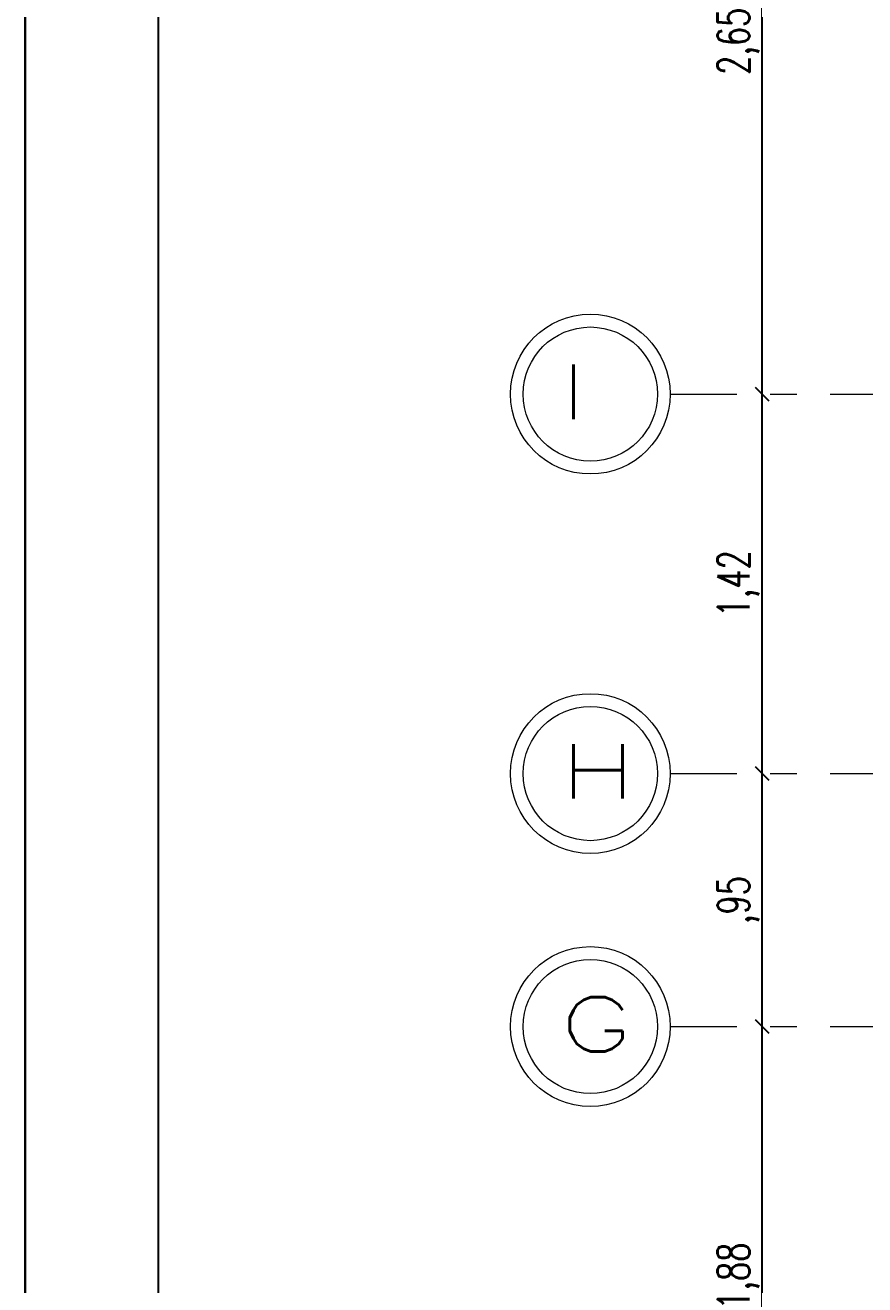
# Model space of a CAD drawing. Header units: metres. Extents: x -50 to 76, y -61 to 14.
# Drawn here: x -50.038 to -46.885, y -1.92 to 2.81 of the extents above; entities that cross this region are included whole.
import ezdxf

# ---------------------------------------------------------------- set-up
doc = ezdxf.new("R2010")
doc.units = ezdxf.units.M
doc.header["$MEASUREMENT"] = 0
doc.linetypes.add('CENTERX2', pattern=[4, 2.5, -0.5, 0.5, -0.5])
doc.linetypes.add('DASHDOT2', pattern=[0.5, 0.25, -0.125, 0, -0.125])
for name, color, linetype, lineweight in [('_TXT1', 7, 'Continuous', 0), ('achurados', 251, 'Continuous', 0), ('COTAS', 251, 'Continuous', 35), ('EJES', 251, 'CENTERX2', 0), ('F-PLANO 3', 81, 'Continuous', 20)]:
    doc.layers.add(name, color=color, linetype=linetype, lineweight=lineweight)
doc.styles.add('ROMANS', font='romans', dxfattribs={"width": 0.7})
doc.dimstyles.new('Copy of ISO-25', dxfattribs={"dimtxt": 0.12, "dimasz": 0.05, "dimexe": 1.25, "dimexo": 0.625, "dimgap": 0.018, "dimtad": 1, "dimzin": 4, "dimtxsty": 'ROMANS', "dimblk": 'OBLIQUE', "dimcen": 2.5, "dimse1": 1, "dimse2": 1, "dimclrd": 251, "dimclrt": 14, "dimadec": 0, "dimazin": 0, "dimtfac": 1, "dimtix": 1, "dimtmove": 0, "dimatfit": 3, "dimldrblk": 'OBLIQUE', "dimfxl": 1, "dimtfill": 1, "dimarcsym": 0})

# ---------------------------------------------------------------- blocks, each defined once
blk = doc.blocks.new('FORMATO')
for p, q in [((-116.3871, -41.2723), (-116.3871, -6.2723)), ((-116.3871, -6.2723), (-116.3871, -41.2723)), ((-116.3871, -6.2723), (-116.3871, -41.2723)), ((-115.8871, -6.7723), (-115.8871, -40.7723))]:
    blk.add_line(p, q)
blk = doc.blocks.new('_Oblique')
at = {"color": 0, "linetype": 'ByBlock', "lineweight": -2}
blk.add_line((-0.5, -0.5), (0.5, 0.5), dxfattribs=at)
blk = doc.blocks.new('*D355')
at = {"layer": 'COTAS', "color": 251, "lineweight": -2, "transparency": 16777216}
blk.add_line((-47.2709, -2.825), (-47.2709, -0.95), dxfattribs=at)
at = {"layer": 'Defpoints', "color": 0, "transparency": 16777216}
for p in [(-47.2709, -0.95), (-47.2709, -0.95), (-47.2709, -2.825)]:
    blk.add_point(p, dxfattribs=at)
at = {"layer": 'COTAS', "color": 251, "lineweight": -2, "transparency": 16777216, "xscale": 0.05, "yscale": 0.05, "zscale": 0.05}
for p, rotation in [((-47.2709, -0.95), 90), ((-47.2709, -2.825), 270)]:
    blk.add_blockref('_Oblique', p, dxfattribs=dict(at, rotation=rotation))
at = {"layer": 'COTAS', "color": 14, "transparency": 16777216, "insert": (-47.3603, -1.8875), "char_height": 0.12, "attachment_point": 5, "rotation": 90, "style": 'ROMANS', "bg_fill": 3, "box_fill_scale": 1.25, "bg_fill_color": 256, "bg_fill_true_color": 13158600, "bg_fill_transparency": 0}
blk.add_mtext('1,88', dxfattribs=at)
blk = doc.blocks.new('*D356')
at = {"layer": 'COTAS', "color": 251, "lineweight": -2, "transparency": 16777216}
blk.add_line((-47.2709, -0.95), (-47.2709, 0), dxfattribs=at)
at = {"layer": 'Defpoints', "color": 0, "transparency": 16777216}
for p in [(-47.2709, 0), (-47.2709, 0), (-47.2709, -0.95)]:
    blk.add_point(p, dxfattribs=at)
at = {"layer": 'COTAS', "color": 251, "lineweight": -2, "transparency": 16777216, "xscale": 0.05, "yscale": 0.05, "zscale": 0.05}
for p, rotation in [((-47.2709, 0), 90), ((-47.2709, -0.95), 270)]:
    blk.add_blockref('_Oblique', p, dxfattribs=dict(at, rotation=rotation))
at = {"layer": 'COTAS', "color": 14, "transparency": 16777216, "insert": (-47.3603, -0.475), "char_height": 0.12, "attachment_point": 5, "rotation": 90, "style": 'ROMANS', "bg_fill": 3, "box_fill_scale": 1.25, "bg_fill_color": 256, "bg_fill_true_color": 13158600, "bg_fill_transparency": 0}
blk.add_mtext(',95', dxfattribs=at)
blk = doc.blocks.new('*D357')
at = {"layer": 'COTAS', "color": 251, "lineweight": -2, "transparency": 16777216}
blk.add_line((-47.2709, 0), (-47.2709, 1.425), dxfattribs=at)
at = {"layer": 'Defpoints', "color": 0, "transparency": 16777216}
for p in [(-47.2709, 1.425), (-47.2709, 1.425), (-47.2709, 0)]:
    blk.add_point(p, dxfattribs=at)
at = {"layer": 'COTAS', "color": 251, "lineweight": -2, "transparency": 16777216, "xscale": 0.05, "yscale": 0.05, "zscale": 0.05}
for p, rotation in [((-47.2709, 1.425), 90), ((-47.2709, 0), 270)]:
    blk.add_blockref('_Oblique', p, dxfattribs=dict(at, rotation=rotation))
at = {"layer": 'COTAS', "color": 14, "transparency": 16777216, "insert": (-47.3603, 0.7125), "char_height": 0.12, "attachment_point": 5, "rotation": 90, "style": 'ROMANS', "bg_fill": 3, "box_fill_scale": 1.25, "bg_fill_color": 256, "bg_fill_true_color": 13158600, "bg_fill_transparency": 0}
blk.add_mtext('1,42', dxfattribs=at)
blk = doc.blocks.new('*D358')
at = {"layer": 'COTAS', "color": 251, "lineweight": -2, "transparency": 16777216}
blk.add_line((-47.2709, 1.425), (-47.2709, 4.075), dxfattribs=at)
at = {"layer": 'Defpoints', "color": 0, "transparency": 16777216}
for p in [(-47.2709, 4.075), (-47.2709, 4.075), (-47.2709, 1.425)]:
    blk.add_point(p, dxfattribs=at)
at = {"layer": 'COTAS', "color": 251, "lineweight": -2, "transparency": 16777216, "xscale": 0.05, "yscale": 0.05, "zscale": 0.05}
for p, rotation in [((-47.2709, 4.075), 90), ((-47.2709, 1.425), 270)]:
    blk.add_blockref('_Oblique', p, dxfattribs=dict(at, rotation=rotation))
at = {"layer": 'COTAS', "color": 14, "transparency": 16777216, "insert": (-47.3603, 2.75), "char_height": 0.12, "attachment_point": 5, "rotation": 90, "style": 'ROMANS', "bg_fill": 3, "box_fill_scale": 1.25, "bg_fill_color": 256, "bg_fill_true_color": 13158600, "bg_fill_transparency": 0}
blk.add_mtext('2,65', dxfattribs=at)

msp = doc.modelspace()

# ---------------------------------------------------------------- linework, layer by layer
at = {"layer": 'achurados', "color": 251, "linetype": 'ByBlock'}
for centre in [(-47.9161, 1.425), (-47.9161, 0), (-47.9161, -0.95)]:
    msp.add_circle(centre, 0.3, dxfattribs=at)
at = {"layer": 'EJES', "linetype": 'DASHDOT2'}
for p, q in [((-47.6161, 1.425), (-24.007, 1.425)), ((-47.6161, 0), (-23.9845, 0)), ((-47.6161, -0.95), (-23.9845, -0.95))]:
    msp.add_line(p, q, dxfattribs=at)
at = {"layer": 'F-PLANO 3', "color": 1, "linetype": 'ByBlock'}
for centre in [(-47.9161, 1.425), (-47.9161, 0), (-47.9161, -0.95)]:
    msp.add_circle(centre, 0.252, dxfattribs=at)

# ---------------------------------------------------------------- block references
msp.add_blockref('FORMATO', (66.3487, 20.4718))

# ---------------------------------------------------------------- texts
at = {"layer": '_TXT1', "style": 'ROMANS', "width": 1.5}
for s, p in [('I', (-48.0321, 1.3314)), ('H', (-48.0321, -0.0936)), ('G', (-48.0321, -1.0436))]:
    msp.add_text(s, height=0.2042, dxfattribs=at).set_placement(p)

# ---------------------------------------------------------------- next in the draw order: dimensions: what is measured, and where the dimension line sits
at = {"layer": 'COTAS'}
dim = msp.add_linear_dim(base=(-47.270869502, -0.95), p1=(-47.270869502, -2.825), p2=(-47.270869502, -0.95), angle=90, dimstyle='Copy of ISO-25', override={"dimtmove": 1}, dxfattribs=at)
dim.commit()
dim.dimension.update_dxf_attribs({"geometry": '*D355', "text_midpoint": (-47.3602980734, -1.8875)})

# ---------------------------------------------------------------- next in the draw order: dimensions: what is measured, and where the dimension line sits
dim = msp.add_linear_dim(base=(-47.2709, 0), p1=(-47.2709, -0.95), p2=(-47.2709, 0), angle=90, dimstyle='Copy of ISO-25', override={"dimtmove": 1}, dxfattribs=at)
dim.commit()
dim.dimension.update_dxf_attribs({"geometry": '*D356', "text_midpoint": (-47.3603, -0.475)})

# ---------------------------------------------------------------- next in the draw order: dimensions: what is measured, and where the dimension line sits
dim = msp.add_linear_dim(base=(-47.270869502, 1.425), p1=(-47.270869502, 0.0000000007), p2=(-47.270869502, 1.425), angle=90, dimstyle='Copy of ISO-25', override={"dimtmove": 1}, dxfattribs=at)
dim.commit()
dim.dimension.update_dxf_attribs({"geometry": '*D357', "text_midpoint": (-47.3602980734, 0.7125000003)})

# ---------------------------------------------------------------- next in the draw order: dimensions: what is measured, and where the dimension line sits
dim = msp.add_linear_dim(base=(-47.2709, 4.075), p1=(-47.2709, 1.425), p2=(-47.2709, 4.075), angle=90, dimstyle='Copy of ISO-25', override={"dimtmove": 1}, dxfattribs=at)
dim.commit()
dim.dimension.update_dxf_attribs({"geometry": '*D358', "text_midpoint": (-47.3603, 2.75)})

doc.saveas('drawing.dxf')
